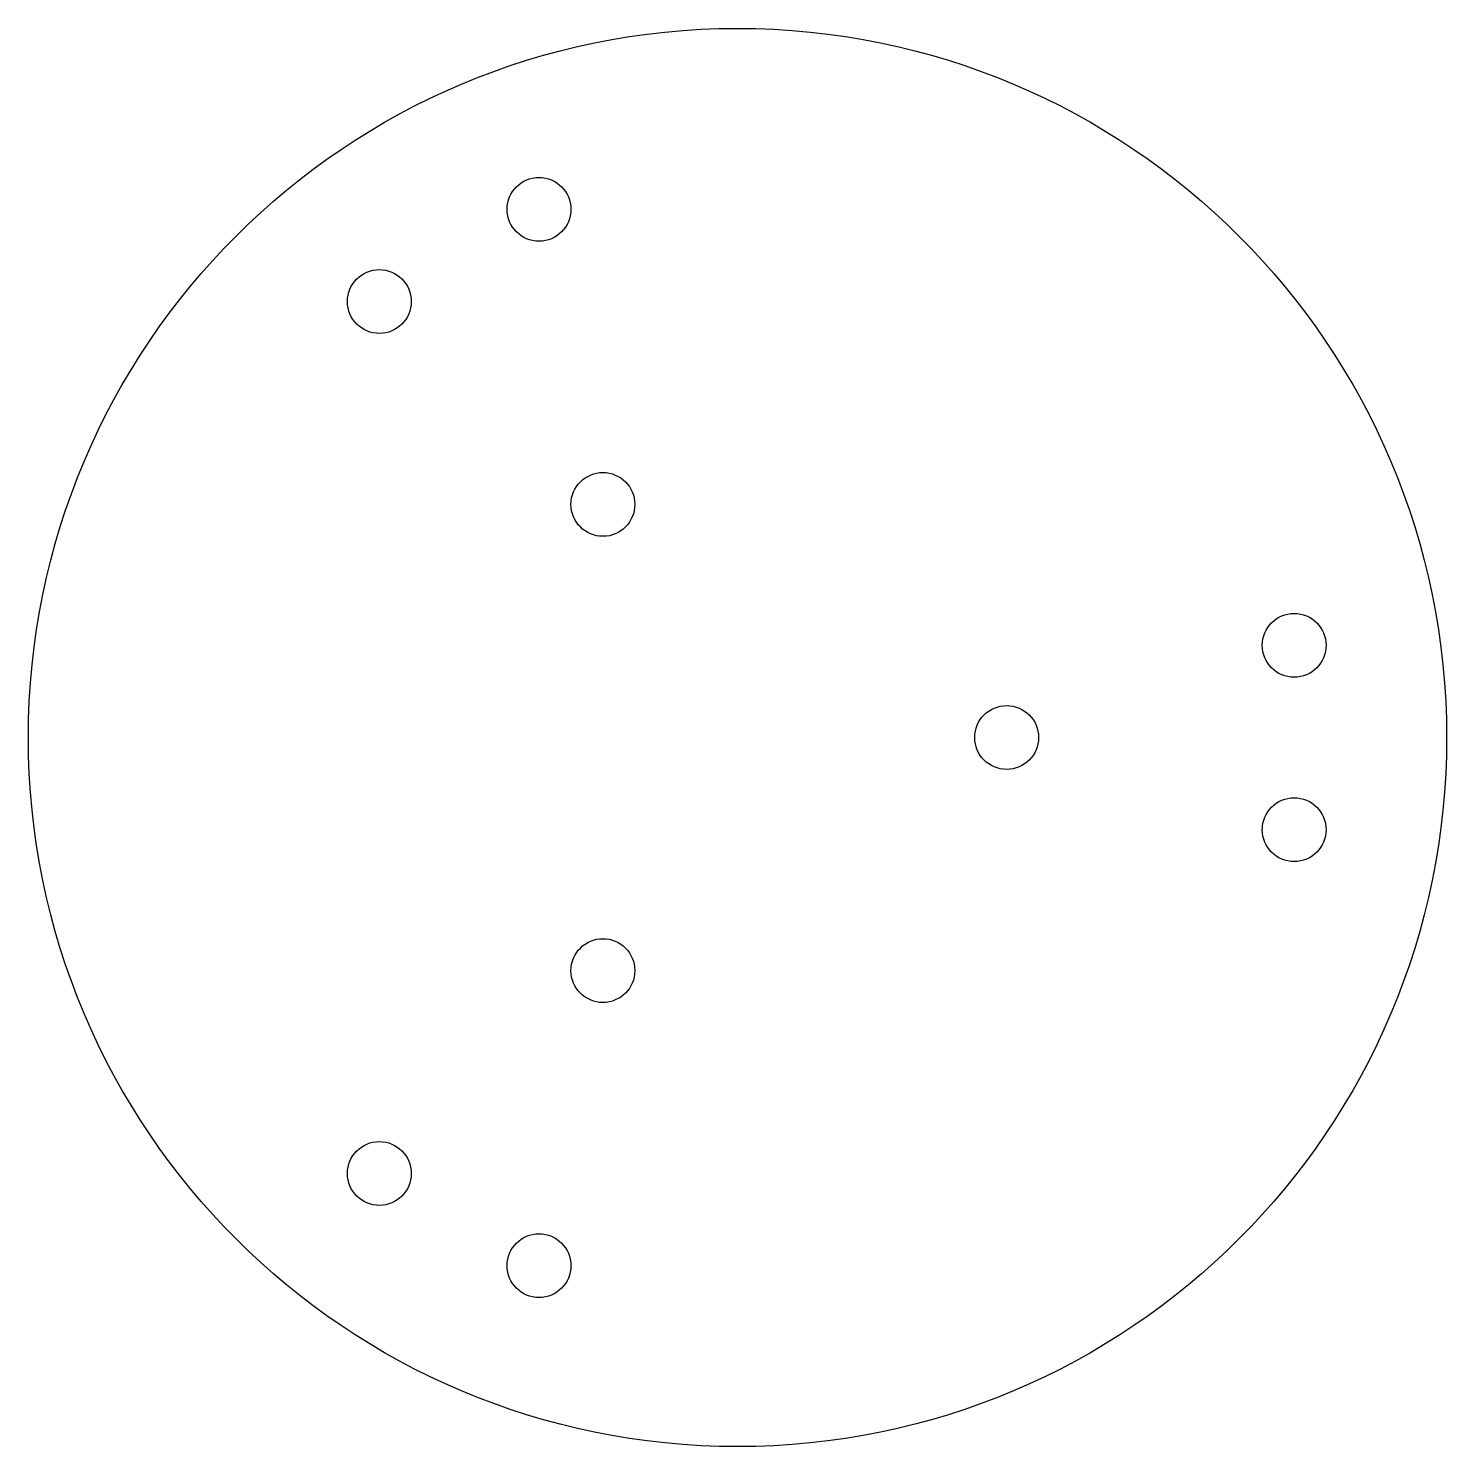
# Model space of a CAD drawing. Extents: x -100 to 100, y -100 to 100.
import ezdxf

# ---------------------------------------------------------------- set-up
doc = ezdxf.new("R2010")
doc.units = 0
doc.layers.get('0').update_dxf_attribs({"linetype": 'continuous'})

# ---------------------------------------------------------------- blocks, each defined once
blk = doc.blocks.new('CUT010')
at = {"color": 0}
for centre, radius in [((0, 0), 100), ((-27.99, 74.48), 4.5), ((-50.51, 61.48), 4.5), ((-18.98, 32.87), 4.5), ((78.5, 13), 4.5), ((37.95, 0), 4.5), ((78.5, -13), 4.5), ((-18.98, -32.87), 4.5), ((-50.51, -61.48), 4.5), ((-27.99, -74.48), 4.5)]:
    blk.add_circle(centre, radius, dxfattribs=at)

msp = doc.modelspace()

# ---------------------------------------------------------------- block references
at = {"color": 0}
msp.add_blockref('CUT010', (0, 0), dxfattribs=at)

doc.saveas('drawing.dxf')
